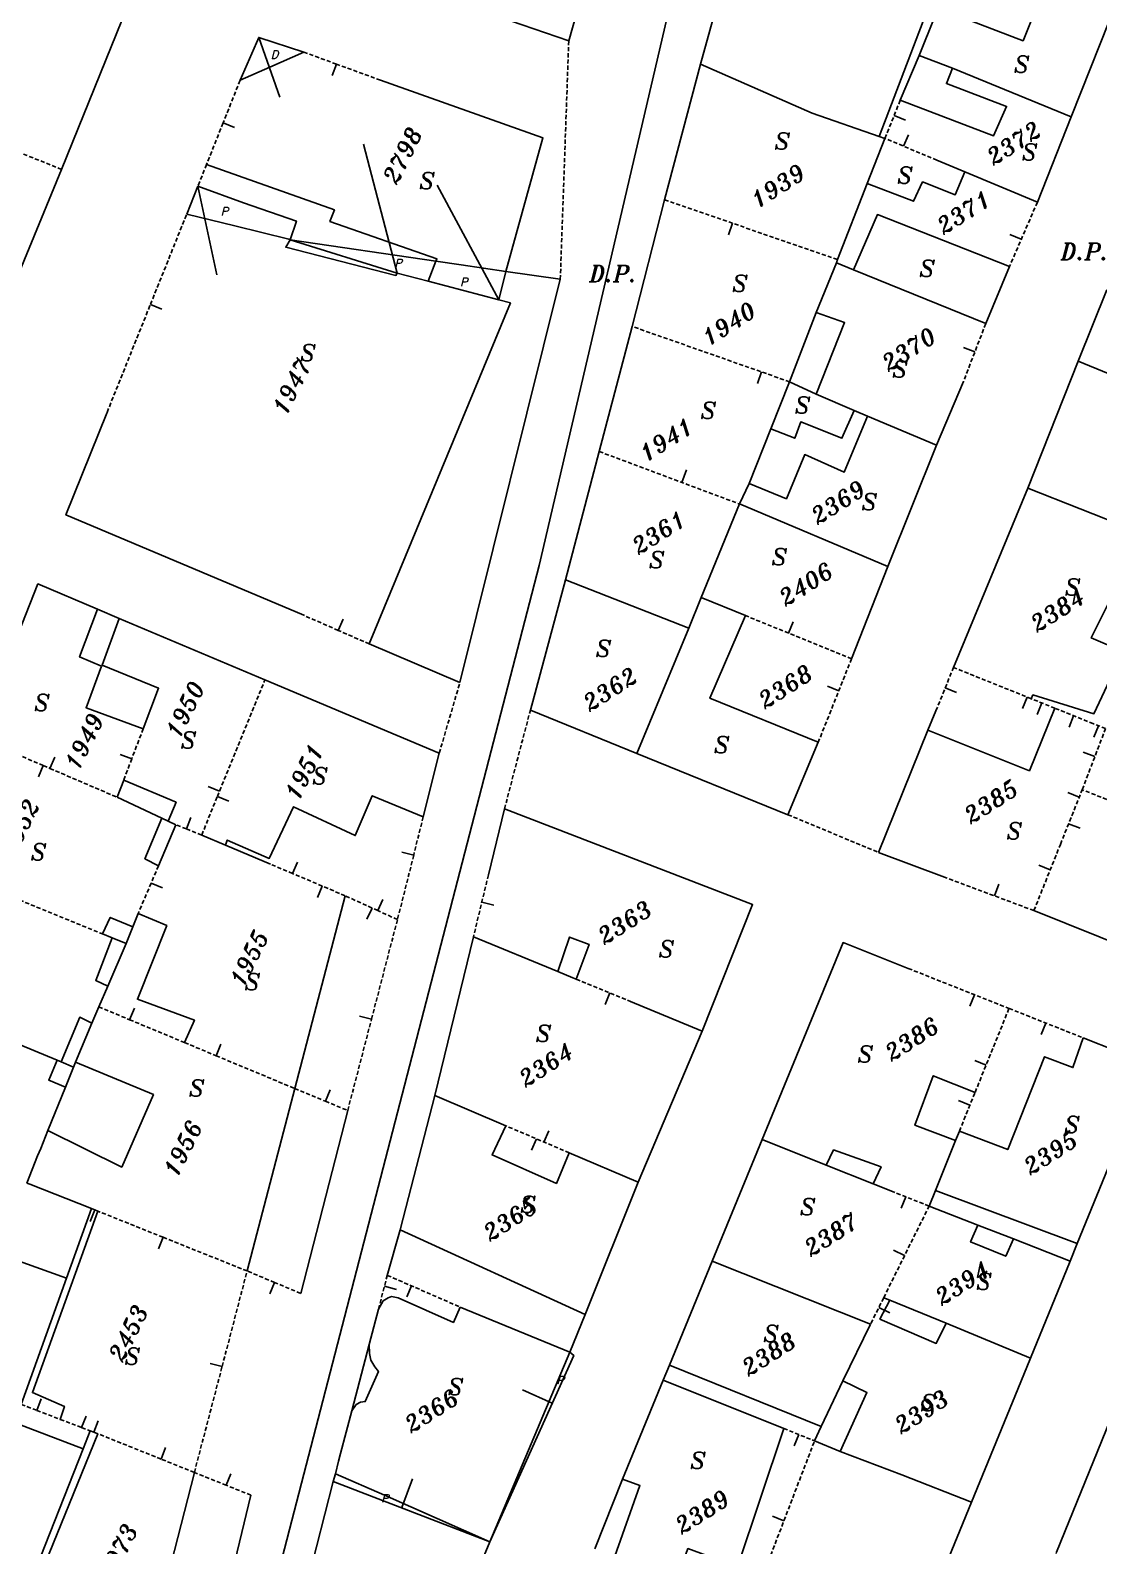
# Model space of a CAD drawing. Extents: x -334462 to -332769, y -29481 to -26664.
# Drawn here: x -333351.2 to -333286.2, y -28254.1 to -28162 of the extents above; entities that cross this region are included whole.
import ezdxf
from ezdxf.enums import TextEntityAlignment as Align

# ---------------------------------------------------------------- set-up
doc = ezdxf.new("R2010")
doc.units = 0
doc.header["$MEASUREMENT"] = 0
doc.linetypes.add('HIDDEN', pattern=[0.375, 0.25, -0.125])
for name, color, linetype in [('17', 7, 'CONTINUOUS'), ('18', 7, 'CONTINUOUS'), ('DP$DIVIDING$LINE', 7, 'CONTINUOUS'), ('ENC$$ST$$A$$TEXT', 7, 'CONTINUOUS'), ('ENCRO$$AREA$TEXT', 7, 'CONTINUOUS'), ('ENCROACHED$WALL', 7, 'CONTINUOUS'), ('MAP$SHEET$BOUND$', 7, 'CONTINUOUS'), ('PARCEL$BOUNDARY', 7, 'CONTINUOUS'), ('PARCEL$NUMBER', 7, 'CONTINUOUS'), ('STRUC$$FOOTPRINT', 7, 'CONTINUOUS')]:
    doc.layers.add(name, color=color, linetype=linetype)
doc.styles.add('ITALICT', font='ITALICT', dxfattribs={"height": 0.2})

msp = doc.modelspace()

# ---------------------------------------------------------------- linework, layer by layer
at = {"layer": '17', "color": 1, "linetype": 'Continuous'}
for p, q in [((-333332.538, -28164.023), (-333332.796, -28164.727)), ((-333305.044, -28198.626), (-333304.762, -28197.931)), ((-333290.54, -28202.512), (-333290.819, -28203.208)), ((-333289.656, -28202.867), (-333289.935, -28203.563)), ((-333286.423, -28206.135), (-333287.124, -28205.868)), ((-333287.372, -28208.6), (-333288.068, -28208.322)), ((-333333.402, -28214.005), (-333333.694, -28214.696)), ((-333315.911, -28220.505), (-333316.197, -28221.198)), ((-333339.861, -28224.319), (-333339.572, -28223.627)), ((-333293.034, -28224.887), (-333293.73, -28224.606)), ((-333320.374, -28229.377), (-333320.668, -28230.067)), ((-333297.917, -28232.902), (-333298.195, -28233.599)), ((-333347.227, -28233.699), (-333347.507, -28234.395)), ((-333343.082, -28235.361), (-333343.361, -28236.057)), ((-333299.557, -28239.628), (-333298.885, -28239.961)), ((-333343.201, -28248.85), (-333342.922, -28248.154)), ((-333304.432, -28247.352), (-333304.714, -28248.047)), ((-333305.327, -28252.593), (-333306.027, -28252.325))]:
    msp.add_line(p, q, dxfattribs=at)
at = {"layer": '17', "color": 5, "linetype": 'Continuous'}
for p, q in [((-333339.428, -28167.599), (-333338.731, -28167.877)), ((-333308.457, -28173.701), (-333308.703, -28174.41)), ((-333306.689, -28182.742), (-333306.937, -28183.45)), ((-333311.545, -28189.459), (-333311.261, -28188.696)), ((-333350.362, -28206.678), (-333350.658, -28207.367)), ((-333349.955, -28206.852), (-333349.659, -28206.163)), ((-333344.981, -28206.263), (-333345.682, -28205.997)), ((-333339.641, -28208.226), (-333340.335, -28207.943)), ((-333339.78, -28208.568), (-333339.085, -28208.851)), ((-333341.663, -28210.528), (-333341.382, -28209.833)), ((-333343.804, -28213.825), (-333343.114, -28214.119)), ((-333319.925, -28229.569), (-333319.631, -28228.879)), ((-333297.991, -28236.468), (-333298.663, -28236.135))]:
    msp.add_line(p, q, dxfattribs=at)
at = {"layer": '18', "color": 1, "linetype": 'Continuous'}
for p, q in [((-333298.63, -28167.158), (-333297.934, -28167.436)), ((-333298.052, -28169.018), (-333297.763, -28168.326)), ((-333290.899, -28174.679), (-333291.587, -28174.381)), ((-333343.851, -28178.644), (-333343.155, -28178.924)), ((-333293.718, -28181.519), (-333294.418, -28181.249)), ((-333332.428, -28198.456), (-333332.128, -28197.769)), ((-333301.992, -28202.126), (-333302.688, -28201.849)), ((-333295.525, -28201.958), (-333294.83, -28202.24)), ((-333287.715, -28203.647), (-333287.994, -28204.343)), ((-333286.197, -28204.257), (-333286.477, -28204.953)), ((-333288.016, -28210.211), (-333287.32, -28210.49)), ((-333327.841, -28212.12), (-333328.569, -28211.937)), ((-333335.205, -28213.242), (-333334.912, -28212.551)), ((-333330.02, -28215.499), (-333329.71, -28214.816)), ((-333323.7, -28214.986), (-333322.972, -28215.163)), ((-333330.373, -28215.339), (-333330.684, -28216.021)), ((-333345.115, -28222.131), (-333344.826, -28221.439)), ((-333293.744, -28220.612), (-333294.02, -28221.309)), ((-333330.405, -28222.103), (-333331.131, -28221.914)), ((-333289.412, -28222.332), (-333289.688, -28223.029)), ((-333333.205, -28227.092), (-333332.917, -28226.399)), ((-333294.017, -28227.318), (-333294.712, -28227.037)), ((-333336.306, -28238.106), (-333336.595, -28238.798)), ((-333329.62, -28238.34), (-333328.894, -28238.53)), ((-333327.984, -28238.311), (-333328.257, -28238.976)), ((-333339.491, -28243.224), (-333340.216, -28243.034)), ((-333350.756, -28245.888), (-333350.488, -28245.188)), ((-333348.03, -28246.931), (-333347.762, -28246.23)), ((-333347.285, -28247.216), (-333347.018, -28246.515)), ((-333339.236, -28250.442), (-333338.956, -28249.746))]:
    msp.add_line(p, q, dxfattribs=at)
at = {"layer": '18', "color": 2, "linetype": 'Continuous'}
for p, q in [((-333289.138, -28213.016), (-333289.834, -28212.738)), ((-333292.533, -28214.599), (-333292.27, -28213.896))]:
    msp.add_line(p, q, dxfattribs=at)
at = {"layer": 'DP$DIVIDING$LINE', "color": 30, "linetype": 'HIDDEN'}
for p, q in [((-333318.926, -28177.107), (-333318.412, -28162.611)), ((-333326.286, -28205.928), (-333325.029, -28201.618)), ((-333322.322, -28209.316), (-333320.745, -28203.299)), ((-333305.084, -28209.666), (-333299.583, -28211.958))]:
    msp.add_line(p, q, dxfattribs=at)
at = {"layer": 'ENC$$ST$$A$$TEXT', "color": 1, "linetype": 'Continuous'}
for p, q in [((-333337.261, -28162.405), (-333335.98, -28166.038)), ((-333340.965, -28171.45), (-333339.809, -28176.841)), ((-333322.664, -28178.356), (-333326.405, -28171.386)), ((-333319.414, -28245.447), (-333321.226, -28244.639)), ((-333328.564, -28251.791), (-333327.908, -28250.057))]:
    msp.add_line(p, q, dxfattribs=at)
at = {"layer": 'ENCRO$$AREA$TEXT', "color": 5, "linetype": 'Continuous'}
for p, q in [((-333328.848, -28176.729), (-333330.891, -28168.884)), ((-333348.952, -28237.849), (-333355.501, -28235.499))]:
    msp.add_line(p, q, dxfattribs=at)
at = {"layer": 'ENCROACHED$WALL', "color": 5, "linetype": 'Continuous'}
msp.add_line((-333328.848, -28176.729), (-333335.343, -28174.702), dxfattribs=at)
msp.add_lwpolyline([(-333347.433, -28233.616), (-333348.952, -28237.849), (-333351.706, -28245.525)], dxfattribs=at)
at = {"layer": 'MAP$SHEET$BOUND$', "color": 6, "linetype": 'Continuous'}
msp.add_lwpolyline([(-333297.918, -28098.999), (-333320.218, -28194.51), (-333339.349, -28268.396)], dxfattribs=at)
at = {"layer": 'PARCEL$BOUNDARY', "color": 7, "linetype": 'Continuous'}
for p, q in [((-333306.188, -28148.629), (-333310.396, -28164.019)), ((-333315.02, -28150.575), (-333318.412, -28162.611)), ((-333284.688, -28159.223), (-333287.858, -28167.235)), ((-333310.396, -28164.019), (-333312.582, -28172.271)), ((-333298.253, -28166.213), (-333297.103, -28163.495)), ((-333297.103, -28163.495), (-333295.07, -28164.272)), ((-333295.07, -28164.272), (-333287.858, -28167.235)), ((-333287.858, -28167.235), (-333289.918, -28172.415)), ((-333300.272, -28171.277), (-333299.184, -28168.545)), ((-333299.184, -28168.545), (-333299.531, -28168.425)), ((-333355.022, -28184.419), (-333349.247, -28170.43)), ((-333294.322, -28170.576), (-333296.022, -28169.866)), ((-333289.918, -28172.415), (-333294.322, -28170.576)), ((-333302.073, -28175.915), (-333300.272, -28171.277)), ((-333312.582, -28172.271), (-333314.56, -28179.976)), ((-333335.343, -28174.702), (-333326.501, -28176.003)), ((-333303.362, -28179.132), (-333302.129, -28176.108)), ((-333302.129, -28176.108), (-333302.073, -28175.915)), ((-333302.129, -28176.108), (-333301.095, -28176.537)), ((-333318.926, -28177.107), (-333325.029, -28201.618)), ((-333322.235, -28176.631), (-333318.926, -28177.107)), ((-333301.095, -28176.537), (-333293.056, -28179.801)), ((-333291.613, -28176.326), (-333293.056, -28179.801)), ((-333287.428, -28182.086), (-333285.698, -28177.758)), ((-333314.56, -28179.976), (-333316.564, -28187.581)), ((-333304.981, -28183.342), (-333303.362, -28179.132)), ((-333290.489, -28189.82), (-333287.428, -28182.086)), ((-333278.072, -28185.964), (-333287.428, -28182.086)), ((-333306.129, -28186.211), (-333304.981, -28183.342)), ((-333304.981, -28183.342), (-333303.362, -28184.087)), ((-333294.417, -28183.333), (-333296.054, -28187.203)), ((-333303.362, -28184.087), (-333301.054, -28185.082)), ((-333301.054, -28185.082), (-333300.248, -28185.426)), ((-333300.248, -28185.426), (-333296.054, -28187.203)), ((-333307.452, -28189.518), (-333306.129, -28186.211)), ((-333296.054, -28187.203), (-333299.014, -28194.569)), ((-333316.564, -28187.581), (-333318.619, -28195.382)), ((-333308.035, -28190.772), (-333307.452, -28189.518)), ((-333295.019, -28200.712), (-333290.489, -28189.82)), ((-333281.663, -28193.305), (-333290.489, -28189.82)), ((-333310.351, -28196.468), (-333308.035, -28190.772)), ((-333308.035, -28190.772), (-333299.014, -28194.569)), ((-333299.014, -28194.569), (-333301.217, -28200.18)), ((-333320.745, -28203.299), (-333318.619, -28195.382)), ((-333318.619, -28195.382), (-333311.12, -28198.318)), ((-333311.12, -28198.318), (-333310.351, -28196.468)), ((-333307.67, -28197.56), (-333310.351, -28196.468)), ((-333345.742, -28197.73), (-333347.064, -28197.169)), ((-333336.882, -28201.461), (-333345.742, -28197.73)), ((-333314.264, -28205.94), (-333311.12, -28198.318)), ((-333325.029, -28201.618), (-333330.538, -28199.283)), ((-333336.882, -28201.461), (-333326.286, -28205.928)), ((-333314.264, -28205.94), (-333320.745, -28203.299)), ((-333296.571, -28204.535), (-333296.092, -28203.354)), ((-333299.583, -28211.958), (-333296.571, -28204.535)), ((-333303.238, -28205.258), (-333305.084, -28209.666)), ((-333326.286, -28205.928), (-333327.256, -28209.789)), ((-333305.084, -28209.666), (-333314.264, -28205.94)), ((-333345.474, -28207.564), (-333345.869, -28208.606)), ((-333343.157, -28209.871), (-333345.869, -28208.606)), ((-333323.295, -28213.318), (-333322.322, -28209.316)), ((-333342.295, -28210.273), (-333343.358, -28212.776)), ((-333342.762, -28210.055), (-333343.157, -28209.871)), ((-333342.295, -28210.273), (-333342.762, -28210.055)), ((-333339.283, -28211.516), (-333340.732, -28210.903)), ((-333336.556, -28212.67), (-333339.283, -28211.516)), ((-333295.556, -28213.467), (-333299.583, -28211.958)), ((-333344.586, -28215.665), (-333344.913, -28216.485)), ((-333280.898, -28219.202), (-333290.13, -28215.499)), ((-333344.913, -28216.485), (-333345.32, -28217.505)), ((-333346.768, -28216.913), (-333346.17, -28217.158)), ((-333345.32, -28217.505), (-333346.443, -28220.095)), ((-333346.17, -28217.158), (-333345.32, -28217.505)), ((-333324.211, -28217.086), (-333326.555, -28226.745)), ((-333324.211, -28217.086), (-333319.083, -28219.198)), ((-333319.083, -28219.198), (-333318.161, -28219.578)), ((-333349.518, -28224.599), (-333360.483, -28220.056)), ((-333346.443, -28220.095), (-333346.988, -28221.351)), ((-333347.405, -28222.349), (-333346.988, -28221.351)), ((-333314.653, -28221.023), (-333310.297, -28222.818)), ((-333348.396, -28224.721), (-333347.405, -28222.349)), ((-333310.297, -28222.818), (-333314.183, -28232.014)), ((-333349.28, -28224.697), (-333349.518, -28224.599)), ((-333348.518, -28225.013), (-333349.28, -28224.697)), ((-333349.01, -28226.227), (-333348.518, -28225.013)), ((-333348.518, -28225.013), (-333348.396, -28224.721)), ((-333350.08, -28228.87), (-333349.01, -28226.227)), ((-333322.23, -28228.587), (-333326.555, -28226.745)), ((-333331.852, -28227.655), (-333334.712, -28238.772)), ((-333309.69, -28236.804), (-333306.656, -28229.421)), ((-333302.757, -28230.974), (-333306.656, -28229.421)), ((-333296.12, -28232.52), (-333294.892, -28229.481)), ((-333294.892, -28229.481), (-333294.662, -28228.913)), ((-333314.183, -28232.014), (-333318.386, -28230.224)), ((-333299.91, -28232.108), (-333302.757, -28230.974)), ((-333314.183, -28232.014), (-333317.416, -28240.057)), ((-333298.823, -28232.541), (-333299.91, -28232.108)), ((-333296.502, -28233.466), (-333296.12, -28232.52)), ((-333296.502, -28233.466), (-333293.547, -28234.618)), ((-333328.656, -28234.901), (-333329.446, -28237.675)), ((-333293.547, -28234.618), (-333291.373, -28235.465)), ((-333291.373, -28235.465), (-333287.925, -28236.809)), ((-333287.491, -28235.749), (-333287.925, -28236.809)), ((-333312.296, -28243.146), (-333309.69, -28236.804)), ((-333309.69, -28236.804), (-333300.066, -28240.654)), ((-333287.925, -28236.809), (-333290.344, -28242.721)), ((-333329.982, -28239.724), (-333330.544, -28241.871)), ((-333325.014, -28239.604), (-333318.354, -28242.346)), ((-333299.264, -28239.036), (-333298.887, -28239.191)), ((-333298.887, -28239.191), (-333295.466, -28240.593)), ((-333317.416, -28240.057), (-333318.354, -28242.346)), ((-333301.752, -28244.1), (-333300.066, -28240.654)), ((-333295.466, -28240.593), (-333290.344, -28242.721)), ((-333330.544, -28241.871), (-333331.604, -28245.919)), ((-333318.354, -28242.346), (-333323.21, -28253.876)), ((-333312.666, -28244.046), (-333312.296, -28243.146)), ((-333315.138, -28250.063), (-333312.666, -28244.046)), ((-333312.666, -28244.046), (-333305.342, -28246.984)), ((-333301.752, -28244.1), (-333303.066, -28246.869)), ((-333303.066, -28246.869), (-333303.468, -28247.742)), ((-333301.908, -28248.39), (-333303.468, -28247.742)), ((-333332.604, -28249.74), (-333332.728, -28250.214)), ((-333332.728, -28250.214), (-333336.663, -28265.436)), ((-333316.819, -28254.3), (-333315.138, -28250.063)), ((-333341.811, -28267.811), (-333337.74, -28251.042)), ((-333323.21, -28253.876), (-333328.823, -28267.336))]:
    msp.add_line(p, q, dxfattribs=at)
at = {"layer": 'PARCEL$BOUNDARY', "color": 2, "linetype": 'HIDDEN'}
for p, q in [((-333299.184, -28168.545), (-333298.253, -28166.213)), ((-333296.022, -28169.866), (-333299.184, -28168.545)), ((-333340.434, -28170.12), (-333340.965, -28171.45)), ((-333302.073, -28175.915), (-333312.582, -28172.271)), ((-333289.918, -28172.415), (-333291.613, -28176.326)), ((-333304.981, -28183.342), (-333314.56, -28179.976)), ((-333293.056, -28179.801), (-333294.417, -28183.333)), ((-333316.564, -28187.581), (-333308.035, -28190.772)), ((-333301.217, -28200.18), (-333307.67, -28197.56)), ((-333301.217, -28200.18), (-333303.238, -28205.258)), ((-333296.092, -28203.354), (-333295.019, -28200.712)), ((-333290.287, -28202.614), (-333295.019, -28200.712)), ((-333288.853, -28203.19), (-333290.287, -28202.614)), ((-333287.19, -28208.145), (-333285.772, -28204.428)), ((-333288.519, -28211.469), (-333287.19, -28208.145)), ((-333282.562, -28209.991), (-333287.19, -28208.145)), ((-333290.13, -28215.499), (-333288.519, -28211.469)), ((-333323.295, -28213.318), (-333324.211, -28217.086)), ((-333290.13, -28215.499), (-333295.556, -28213.467)), ((-333318.161, -28219.578), (-333317.956, -28219.663)), ((-333297.771, -28219.014), (-333291.643, -28221.446)), ((-333317.956, -28219.663), (-333314.653, -28221.023)), ((-333293.708, -28226.554), (-333291.643, -28221.446)), ((-333291.643, -28221.446), (-333287.137, -28223.235)), ((-333294.662, -28228.913), (-333293.708, -28226.554)), ((-333318.386, -28230.224), (-333322.23, -28228.587)), ((-333296.502, -28233.466), (-333298.823, -28232.541)), ((-333299.264, -28239.036), (-333296.502, -28233.466)), ((-333329.446, -28237.675), (-333329.982, -28239.724)), ((-333329.446, -28237.675), (-333325.014, -28239.604)), ((-333299.264, -28239.036), (-333300.066, -28240.654)), ((-333305.342, -28246.984), (-333303.468, -28247.742)), ((-333307.34, -28257.848), (-333303.468, -28247.742))]:
    msp.add_line(p, q, dxfattribs=at)
at = {"layer": 'PARCEL$BOUNDARY', "color": 7, "linetype": 'Continuous'}
for points in [[(-333349.247, -28170.43), (-333344.892, -28159.656), (-333357.094, -28155.363)], [(-333318.412, -28162.611), (-333330.467, -28158.455), (-333332.037, -28157.914)], [(-333297.103, -28163.495), (-333296.158, -28161.127), (-333295.975, -28160.618)], [(-333334.53, -28163.293), (-333336.596, -28164.21), (-333338.394, -28165.008)], [(-333299.531, -28168.425), (-333303.609, -28167.008), (-333310.396, -28164.019)], [(-333322.235, -28176.631), (-333319.985, -28168.512), (-333329.864, -28165.003)], [(-333340.965, -28171.45), (-333341.414, -28172.575), (-333341.64, -28173.14)], [(-333341.64, -28173.14), (-333338.713, -28173.865), (-333335.442, -28174.677), (-333335.343, -28174.702)], [(-333326.501, -28176.003), (-333324.95, -28176.231), (-333322.235, -28176.631)], [(-333334.474, -28197.562), (-333334.526, -28197.54), (-333348.989, -28191.434), (-333346.503, -28185.246), (-333346.486, -28185.204)], [(-333347.064, -28197.169), (-333350.694, -28195.629), (-333354.386, -28204.951)], [(-333345.742, -28197.73), (-333346.783, -28200.577), (-333343.354, -28201.974), (-333344.287, -28204.435)], [(-333322.322, -28209.316), (-333307.235, -28215.129), (-333310.297, -28222.818)], [(-333306.656, -28229.421), (-333301.733, -28217.441), (-333297.771, -28219.014)], [(-333287.137, -28223.235), (-333283.038, -28224.862), (-333287.491, -28235.749)], [(-333326.555, -28226.745), (-333328.636, -28234.83), (-333328.656, -28234.901)], [(-333351.373, -28232.062), (-333350.706, -28230.414), (-333350.519, -28229.953), (-333350.08, -28228.87)], [(-333347.433, -28233.616), (-333351.177, -28232.139), (-333351.373, -28232.062)], [(-333290.344, -28242.721), (-333290.93, -28244.153), (-333293.924, -28251.472)], [(-333288.782, -28254.584), (-333288.754, -28254.515), (-333285.005, -28245.284)], [(-333331.604, -28245.919), (-333332.281, -28248.508), (-333332.405, -28248.982), (-333332.604, -28249.74)], [(-333347.056, -28247.303), (-333350.746, -28256.432), (-333354.569, -28265.888)], [(-333301.908, -28248.39), (-333298.153, -28249.798), (-333293.924, -28251.472)], [(-333323.21, -28253.876), (-333329.613, -28251.036), (-333332.604, -28249.74)], [(-333293.924, -28251.472), (-333297.585, -28260.422), (-333297.969, -28261.361)]]:
    msp.add_lwpolyline(points, dxfattribs=at)
at = {"layer": 'PARCEL$BOUNDARY', "color": 2, "linetype": 'HIDDEN'}
for points in [[(-333329.864, -28165.003), (-333332.538, -28164.023), (-333334.53, -28163.293)], [(-333338.394, -28165.008), (-333339.428, -28167.599), (-333340.434, -28170.12)], [(-333349.247, -28170.43), (-333352.82, -28168.986), (-333353.782, -28168.597), (-333355.444, -28167.926)], [(-333346.486, -28185.204), (-333343.851, -28178.644), (-333341.64, -28173.14)], [(-333330.538, -28199.283), (-333332.428, -28198.456), (-333334.474, -28197.562)], [(-333340.732, -28210.903), (-333339.78, -28208.568), (-333339.641, -28208.226), (-333336.882, -28201.461)], [(-333285.772, -28204.428), (-333286.514, -28204.13), (-333288.853, -28203.19)], [(-333344.287, -28204.435), (-333344.981, -28206.263), (-333345.474, -28207.564)], [(-333354.386, -28204.951), (-333350.362, -28206.678), (-333349.955, -28206.852), (-333345.869, -28208.606)], [(-333340.732, -28210.903), (-333341.663, -28210.528), (-333342.295, -28210.273)], [(-333327.256, -28209.789), (-333327.841, -28212.12), (-333328.826, -28216.042)], [(-333357.461, -28212.544), (-333353.424, -28214.193), (-333353.196, -28214.287), (-333346.768, -28216.913)], [(-333343.358, -28212.776), (-333343.804, -28213.825), (-333344.586, -28215.665)], [(-333332.013, -28214.593), (-333333.402, -28214.005), (-333335.205, -28213.242), (-333336.556, -28212.67)], [(-333328.826, -28216.042), (-333330.02, -28215.499), (-333330.373, -28215.339), (-333332.013, -28214.593)], [(-333331.852, -28227.655), (-333330.405, -28222.103), (-333328.826, -28216.042)], [(-333346.988, -28221.351), (-333345.115, -28222.131), (-333341.77, -28223.524)], [(-333341.77, -28223.524), (-333339.861, -28224.319), (-333335.075, -28226.313)], [(-333335.075, -28226.313), (-333333.205, -28227.092), (-333331.852, -28227.655)], [(-333347.048, -28233.771), (-333347.227, -28233.699), (-333347.433, -28233.616)], [(-333337.969, -28237.411), (-333343.082, -28235.361), (-333347.048, -28233.771)], [(-333341.176, -28249.663), (-333339.491, -28243.224), (-333337.969, -28237.411)], [(-333334.712, -28238.772), (-333336.306, -28238.106), (-333337.969, -28237.411)], [(-333351.706, -28245.525), (-333350.756, -28245.888), (-333349.33, -28246.434)], [(-333349.33, -28246.434), (-333348.03, -28246.931), (-333347.51, -28247.13)], [(-333347.51, -28247.13), (-333347.285, -28247.216), (-333347.056, -28247.303)], [(-333341.176, -28249.663), (-333343.201, -28248.85), (-333347.056, -28247.303)], [(-333337.74, -28251.042), (-333339.236, -28250.442), (-333341.176, -28249.663)]]:
    msp.add_lwpolyline(points, dxfattribs=at)
at = {"layer": 'STRUC$$FOOTPRINT', "color": 1, "linetype": 'Continuous'}
for p, q in [((-333326.501, -28176.003), (-333326.963, -28177.225)), ((-333328.848, -28176.729), (-333326.963, -28177.225)), ((-333322.235, -28176.631), (-333322.664, -28178.356)), ((-333326.963, -28177.225), (-333322.664, -28178.356)), ((-333335.075, -28226.313), (-333332.013, -28214.593)), ((-333335.075, -28226.313), (-333337.969, -28237.411)), ((-333287.491, -28235.749), (-333296.12, -28232.52)), ((-333317.416, -28240.057), (-333328.656, -28234.901)), ((-333303.066, -28246.869), (-333312.296, -28243.146)), ((-333347.936, -28248.221), (-333347.51, -28247.13)), ((-333323.21, -28253.876), (-333332.728, -28250.214))]:
    msp.add_line(p, q, dxfattribs=at)
for points in [[(-333296.558, -28152.236), (-333299.457, -28159.811), (-333296.706, -28160.997), (-333299.531, -28168.425)], [(-333288.751, -28157.522), (-333290.784, -28162.599), (-333295.975, -28160.618)], [(-333334.53, -28163.293), (-333337.261, -28162.405), (-333338.394, -28165.008)], [(-333298.253, -28166.213), (-333292.594, -28168.391), (-333291.794, -28166.594), (-333295.45, -28165.208), (-333295.07, -28164.272)], [(-333340.434, -28170.12), (-333332.664, -28172.89), (-333332.938, -28173.593), (-333326.433, -28175.865), (-333326.501, -28176.003)], [(-333294.322, -28170.576), (-333294.917, -28171.979), (-333296.901, -28171.19), (-333297.444, -28172.36), (-333300.272, -28171.277)], [(-333340.965, -28171.45), (-333338.199, -28172.469), (-333334.973, -28173.574), (-333335.343, -28174.702)], [(-333301.095, -28176.537), (-333299.645, -28173.176), (-333291.613, -28176.326)], [(-333335.343, -28174.702), (-333335.615, -28175.165), (-333328.922, -28176.876), (-333328.848, -28176.729)], [(-333322.664, -28178.356), (-333321.961, -28178.541), (-333330.538, -28199.283)], [(-333303.362, -28184.087), (-333301.637, -28179.738), (-333303.362, -28179.132)], [(-333300.248, -28185.426), (-333301.656, -28188.827), (-333304.065, -28187.772), (-333305.179, -28190.454), (-333307.452, -28189.518)], [(-333306.129, -28186.211), (-333304.667, -28186.777), (-333304.306, -28185.783), (-333301.806, -28186.777), (-333301.054, -28185.082)], [(-333281.663, -28193.305), (-333283.15, -28196.605), (-333285.057, -28195.752), (-333286.639, -28198.913), (-333284.692, -28199.732), (-333286.485, -28203.526), (-333290.19, -28202.384), (-333290.287, -28202.614)], [(-333347.064, -28197.169), (-333348.154, -28200.07), (-333346.821, -28200.633), (-333347.764, -28203.162), (-333344.287, -28204.435)], [(-333307.67, -28197.56), (-333309.827, -28202.583), (-333303.238, -28205.258)], [(-333288.853, -28203.19), (-333290.403, -28206.996), (-333296.571, -28204.535)], [(-333342.762, -28210.055), (-333342.285, -28208.911), (-333345.474, -28207.564)], [(-333327.256, -28209.789), (-333330.365, -28208.517), (-333331.392, -28210.935), (-333335.141, -28209.184), (-333336.627, -28212.324), (-333339.182, -28211.212), (-333339.283, -28211.516)], [(-333343.157, -28209.871), (-333344.18, -28212.341), (-333343.358, -28212.776)], [(-333344.913, -28216.485), (-333346.292, -28215.914), (-333346.768, -28216.913)], [(-333341.77, -28223.524), (-333341.178, -28222.154), (-333344.641, -28220.889), (-333342.855, -28216.407), (-333344.586, -28215.665)], [(-333346.443, -28220.095), (-333347.174, -28219.749), (-333346.17, -28217.158)], [(-333317.956, -28219.663), (-333317.177, -28217.558), (-333318.369, -28217.103), (-333319.083, -28219.198)], [(-333349.28, -28224.697), (-333348.142, -28221.98), (-333347.405, -28222.349)], [(-333287.137, -28223.235), (-333287.76, -28225.042), (-333289.491, -28224.382), (-333291.716, -28230.032), (-333294.662, -28228.913)], [(-333350.08, -28228.87), (-333345.587, -28231.093), (-333343.663, -28226.684), (-333348.396, -28224.721)], [(-333349.518, -28224.599), (-333350.028, -28225.804), (-333349.01, -28226.227)], [(-333293.708, -28226.554), (-333296.249, -28225.537), (-333297.361, -28228.547), (-333294.892, -28229.481)], [(-333318.386, -28230.224), (-333319.158, -28232.084), (-333323.071, -28230.355), (-333322.23, -28228.587)], [(-333299.91, -28232.108), (-333299.42, -28231.078), (-333302.308, -28230.049), (-333302.757, -28230.974)], [(-333347.048, -28233.771), (-333351.022, -28244.802), (-333349.076, -28245.647), (-333349.33, -28246.434)], [(-333293.547, -28234.618), (-333293.982, -28235.644), (-333291.84, -28236.51), (-333291.373, -28235.465)], [(-333329.982, -28239.724), (-333329.69, -28239.226), (-333329.398, -28239.044), (-333329.18, -28238.971), (-333328.779, -28239.044), (-333325.427, -28240.539), (-333325.014, -28239.604)], [(-333295.466, -28240.593), (-333296.066, -28241.811), (-333299.491, -28240.338), (-333298.887, -28239.191)], [(-333331.604, -28245.919), (-333331.33, -28245.535), (-333331.075, -28245.39), (-333330.783, -28245.353), (-333329.981, -28243.53), (-333330.2, -28243.238), (-333330.455, -28242.837), (-333330.528, -28242.436), (-333330.544, -28241.871)], [(-333318.354, -28242.346), (-333318.109, -28242.549), (-333323.21, -28253.876)], [(-333301.752, -28244.1), (-333300.286, -28244.8), (-333301.908, -28248.39)], [(-333351.979, -28245.421), (-333352.394, -28246.529), (-333347.936, -28248.221)], [(-333305.342, -28246.984), (-333308.156, -28255.402), (-333311.164, -28254.288), (-333311.834, -28256.163)], [(-333347.936, -28248.221), (-333351.111, -28256.288), (-333354.883, -28265.874)], [(-333349.88, -28266.444), (-333348.241, -28266.535), (-333347.42, -28266.516), (-333346.481, -28266.3), (-333345.776, -28265.831), (-333345.033, -28264.773), (-333341.176, -28249.663)], [(-333315.616, -28254.745), (-333314.09, -28250.453), (-333315.138, -28250.063)]]:
    msp.add_lwpolyline(points, dxfattribs=at)

# ---------------------------------------------------------------- texts
at = {"layer": 'DP$DIVIDING$LINE', "color": 2, "linetype": 'Continuous', "style": 'ITALICT'}
for p in [(-333287.044, -28175.419), (-333315.708, -28176.764)]:
    msp.add_text('D.P.', height=1, dxfattribs=at).set_placement(p, align=Align.MIDDLE)
at = {"layer": 'ENC$$ST$$A$$TEXT', "color": 1, "linetype": 'Continuous', "style": 'ITALICT'}
for s, p in [('D', (-333336.31, -28163.444)), ('P', (-333339.355, -28172.98)), ('P', (-333324.803, -28177.274)), ('P', (-333318.927, -28244.049)), ('P', (-333329.591, -28251.242))]:
    msp.add_text(s, height=0.5, dxfattribs=at).set_placement(p, align=Align.MIDDLE)
at = {"layer": 'ENCRO$$AREA$TEXT', "color": 5, "linetype": 'Continuous', "style": 'ITALICT'}
msp.add_text('P', height=0.5, dxfattribs=at).set_placement((-333328.792, -28176.132), align=Align.MIDDLE)
at = {"layer": 'PARCEL$NUMBER', "color": 7, "linetype": 'Continuous', "style": 'ITALICT'}
for s, rotation, p in [('2798', 63.58701, (-333328.522, -28169.576)), ('1939', 32.68189, (-333305.711, -28171.436)), ('1940', 32.68189, (-333308.689, -28179.813)), ('2370', 32.68189, (-333297.737, -28181.374)), ('1947', 63.58701, (-333335.261, -28183.618)), ('1941', 32.68189, (-333312.488, -28186.857)), ('2369', 32.68189, (-333302.038, -28190.666)), ('2361', 32.68189, (-333312.928, -28192.496)), ('2406', 32.68189, (-333303.987, -28195.637)), ('2384', 32.68189, (-333288.696, -28197.22)), ('2362', 32.68189, (-333315.902, -28202.031)), ('2368', 32.68189, (-333305.241, -28201.87)), ('1950', 63.58701, (-333341.751, -28203.27)), ('1949', 63.58701, (-333347.89, -28205.219)), ('1951', 63.58701, (-333334.507, -28207.055)), ('2385', 32.68189, (-333292.732, -28208.869)), ('1952', 63.58701, (-333351.793, -28210.438)), ('2363', 32.68189, (-333315.011, -28216.214)), ('1955', 63.58701, (-333337.859, -28218.398)), ('2386', 32.68189, (-333297.549, -28223.301)), ('2364', 32.68189, (-333319.8, -28224.875)), ('1956', 63.58701, (-333341.892, -28229.959)), ('2395', 32.68189, (-333289.111, -28230.224)), ('2365', 32.68189, (-333321.97, -28234.254)), ('2387', 32.68189, (-333302.46, -28235.184)), ('2394', 32.68189, (-333294.498, -28238.151)), ('2453', 63.58701, (-333345.19, -28241.186)), ('2388', 32.68189, (-333306.248, -28242.457)), ('2366', 32.68189, (-333326.755, -28245.907)), ('2393', 32.68189, (-333296.967, -28245.967)), ('2389', 32.68189, (-333310.302, -28252.059)), ('2073', 63.58701, (-333345.822, -28254.495))]:
    msp.add_text(s, height=1, rotation=rotation, dxfattribs=at).set_placement(p, align=Align.MIDDLE)
at = {"layer": 'PARCEL$NUMBER', "color": 1, "linetype": 'Continuous', "style": 'ITALICT'}
for s, p in [('2372', (-333291.355, -28168.83)), ('2371', (-333294.386, -28173.027))]:
    msp.add_text(s, height=1, rotation=32.68189, dxfattribs=at).set_placement(p, align=Align.MIDDLE)
at = {"layer": 'STRUC$$FOOTPRINT', "color": 1, "linetype": 'Continuous', "style": 'ITALICT'}
for p in [(-333290.859, -28164.028), (-333305.416, -28168.705), (-333290.38, -28169.362), (-333327.022, -28171.106), (-333297.958, -28170.774), (-333296.61, -28176.44), (-333307.993, -28177.352), (-333334.263, -28181.575), (-333298.263, -28182.565), (-333309.909, -28185.075), (-333304.185, -28184.758), (-333300.12, -28190.635), (-333313.054, -28194.159), (-333305.595, -28193.979), (-333287.768, -28195.822), (-333316.289, -28199.555), (-333350.437, -28202.842), (-333341.523, -28205.125), (-333309.1, -28205.402), (-333333.534, -28207.301), (-333291.313, -28210.645), (-333350.643, -28211.92), (-333312.466, -28217.821), (-333337.635, -28219.816), (-333319.938, -28222.963), (-333300.369, -28224.217), (-333341.026, -28226.281), (-333287.802, -28228.506), (-333320.885, -28233.354), (-333303.872, -28233.499), (-333293.158, -28238.036), (-333306.097, -28241.212), (-333344.934, -28242.589), (-333325.281, -28244.441), (-333296.537, -28245.419), (-333310.546, -28248.927)]:
    msp.add_text('S', height=1, dxfattribs=at).set_placement(p, align=Align.MIDDLE)

doc.saveas('drawing.dxf')
